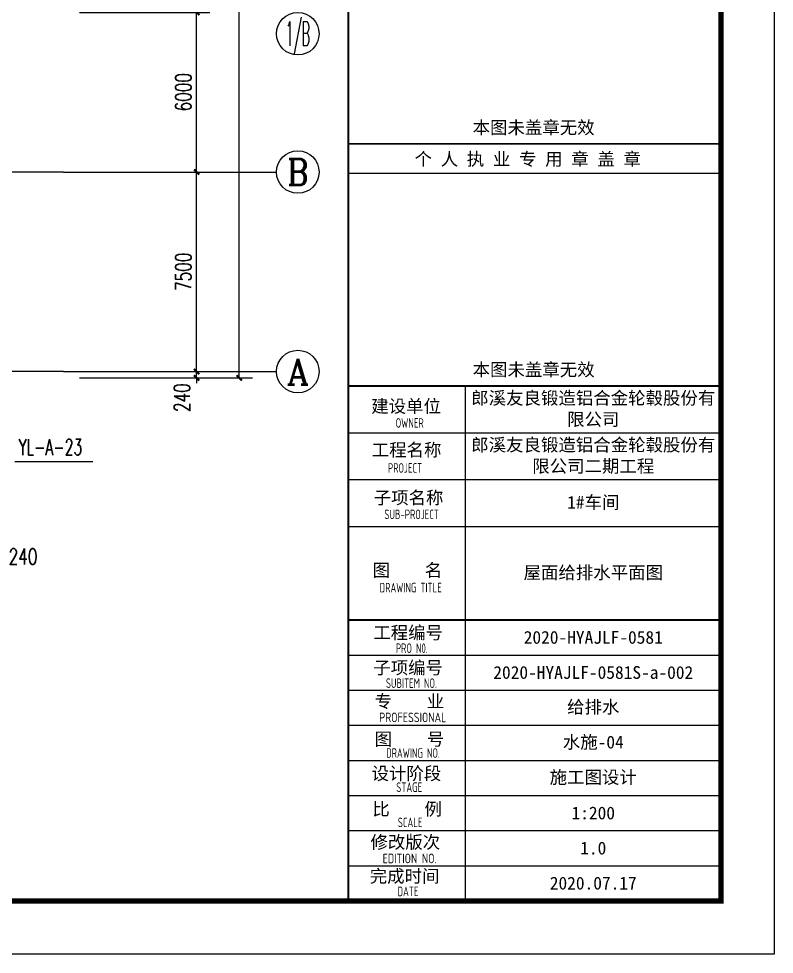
# Model space of a CAD drawing. Extents: x 12811826 to 27008858, y -1172757 to 50528.
# Drawn here: x 13510002 to 13538385, y -566643 to -531480 of the extents above; entities that cross this region are included whole.
import ezdxf
from ezdxf.enums import TextEntityAlignment as Align

# ---------------------------------------------------------------- set-up
doc = ezdxf.new("R2010")
doc.units = 0
doc.header["$LTSCALE"] = 1000
doc.header["$MEASUREMENT"] = 0
doc.linetypes.add('DOTE', pattern=[2.42, 2, -0.2, 0.02, -0.2])
for name, color, linetype in [('AXIS', 3, 'Continuous'), ('AXIS_TEXT', 7, 'Continuous'), ('DIM_雨水', 3, 'Continuous'), ('DOTE', 8, 'DOTE'), ('PUB_TITLE', 4, 'Continuous'), ('TK', 4, 'Continuous'), ('TWT_TEXT', 7, 'Continuous')]:
    doc.layers.add(name, color=color, linetype=linetype)
doc.styles.add('_TCH_AXIS', font='COMPLEX', dxfattribs={"bigfont": 'GBCBIG'})
doc.styles.add('_TCH_DIM_T3', font='SIMPLEX', dxfattribs={"width": 0.705882, "bigfont": 'GBCBIG'})
doc.styles.add('_TWT_SERIAL', font='COMPLEX', dxfattribs={"width": 0.8, "height": 3, "bigfont": 'HZTXT'})
doc.styles.add('COMPLEX', font='COMPLEX')
doc.styles.add('TSSD_REIN', font='tssdeng.shx', dxfattribs={"width": 0.7, "bigfont": 'tssdchn.shx'})
doc.styles.add('图签宋体', font='', dxfattribs={"height": 300})
doc.styles.get('图签宋体').set_extended_font_data('NSimSun')
doc.dimstyles.new('_TCH_ARCH&&200', dxfattribs={"dimtxt": 595, "dimasz": 200, "dimexe": 500, "dimexo": 600, "dimgap": 200, "dimtad": 1, "dimdec": 0, "dimzin": 0, "dimdsep": 46, "dimtxsty": '_TCH_DIM_T3', "dimblk": 'ARCHTICK', "dimcen": 0.09, "dimclrt": 7, "dimazin": 2, "dimtfac": 1, "dimtdec": 0, "dimtix": 1, "dimtmove": 2, "dimatfit": 3, "dimfxl": 0, "dimtolj": 1, "dimtzin": 0, "dimarcsym": 0})

# ---------------------------------------------------------------- blocks, each defined once
blk = doc.blocks.new('_AXISO')
blk.add_circle((0, 0), 0.5)
at = {"layer": 'AXIS_TEXT', "style": 'COMPLEX', "width": 1.041667}
blk.add_attdef('A', text='', height=0.56, dxfattribs=at).set_placement((-0.25, -0.28), (0.25, -0.28), align=Align.FIT)
blk = doc.blocks.new('GeYuanFrame_17072557', base_point=(20.09, 4.53))
at = {"layer": 'PUB_TITLE'}
blk.add_lwpolyline([(1013.09, 14.53), (1013.09, 111.33)], dxfattribs=at)
at = {"layer": 'TK'}
for p, q in [((991.09, 102.53), (1061.09, 102.53)), ((991.09, 93.73), (1061.09, 93.73)), ((991.09, 84.93), (1013.09, 84.93)), ((991.09, 84.93), (1061.09, 84.93)), ((991.09, 67.37), (1061.09, 67.37)), ((991.09, 67.33), (1061.09, 67.33)), ((991.09, 60.77), (1061.09, 60.77)), ((991.09, 54.17), (1061.09, 54.17)), ((991.09, 47.57), (1061.09, 47.57)), ((991.09, 40.97), (1061.09, 40.97)), ((991.09, 34.37), (1061.09, 34.37)), ((991.09, 27.77), (1061.09, 27.77)), ((991.09, 21.17), (1061.09, 21.17)), ((991.09, 14.53), (1061.09, 14.53))]:
    blk.add_line(p, q, dxfattribs=at)
blk.add_lwpolyline([(20.09, 4.53), (20.09, 598.53), (1071.09, 598.53), (1071.09, 4.53)], close=True, dxfattribs=at)
at = {"layer": 'TK', "const_width": 1}
blk.add_lwpolyline([(45.09, 588.53), (1061.09, 588.53), (1061.09, 14.53), (45.09, 14.53)], close=True, dxfattribs=at)
at = {"layer": 'TK'}
for points, const_width in [([(991.09, 588.53), (991.09, 14.53)], 0.4), ([(991.09, 156.83), (1061.09, 156.83)], 0.35), ([(991.09, 111.33), (1061.09, 111.33)], 0.35), ([(991.09, 67.37), (1061.09, 67.37)], 0.35)]:
    blk.add_lwpolyline(points, dxfattribs=dict(at, const_width=const_width))
blk.add_lwpolyline([(991.09, 151.33), (1061.09, 151.33)], dxfattribs=at)
at = {"layer": 'TK', "style": '图签宋体'}
for s, p in [('本图未盖章无效', (1014.43, 158.7)), ('个 人 执 业 专 用 章 盖 章', (1003.52, 152.77)), ('本图未盖章无效', (1014.43, 113.2)), ('建设单位', (995.39, 106.33)), ('工程名称', (995.47, 98.12)), ('子项名称', (995.85, 89.14)), ('图    名', (995.63, 75.5)), ('工程编号', (995.77, 63.77)), ('子项编号', (995.77, 57.19)), ('专    业', (996.01, 50.88)), ('图    号', (996.02, 43.77)), ('设计阶段', (995.45, 37.32)), ('比    例', (995.59, 30.63)), ('修改版次', (995.24, 24.41)), ('完成时间', (995.11, 18.02))]:
    blk.add_text(s, height=2.4, dxfattribs=at).set_placement(p)
at = {"layer": 'TK', "style": 'TSSD_REIN'}
for s, width, p in [('OWNER', 0.7, (999.98, 103.48)), ('PROJECT', 0.7, (998.52, 95.02)), ('SUB-PROJECT', 0.7, (997.86, 86.3)), ('DRAWING TITLE', 0.7, (996.97, 72.53)), ('PRO N0.', 0.7, (1000.01, 61.15)), ('SUBITEM NO.', 0.7, (998.15, 54.58)), ('PROFESSIONAL', 0.8, (996.88, 48.15)), ('DRAWING NO.', 0.7, (998.19, 41.45)), ('STAGE', 0.7, (1000.09, 35.03)), ('SCALE', 0.7, (1000.38, 28.42)), ('EDITION NO.', 0.8, (997.53, 21.64)), ('DATE', 0.7, (1000.33, 15.45))]:
    blk.add_text(s, height=1.8, dxfattribs=dict(at, width=width)).set_placement(p)
at = {"layer": 'TK', "char_height": 2.4, "width": 48, "attachment_point": 5, "style": '图签宋体'}
for s, insert in [('郎溪友良锻造铝合金轮毂股份有限公司', (1037.09, 106.93)), ('郎溪友良锻造铝合金轮毂股份有限公司二期工程', (1037.09, 98.13)), ('1#车间', (1037.09, 89.33)), ('屋面给排水平面图', (1037.09, 76.13)), ('2020-HYAJLF-0581', (1037.09, 64.07)), ('2020-HYAJLF-0581S-a-002', (1037.09, 57.47)), ('给排水', (1037.09, 50.87)), ('水施-04', (1037.09, 44.27)), ('施工图设计', (1037.09, 37.67)), ('1:200', (1037.09, 31.07)), ('1.0', (1037.09, 24.47)), ('2020.07.17', (1037.09, 17.88))]:
    blk.add_mtext(s, dxfattribs=dict(at, insert=insert))
blk = doc.blocks.new('_ArchTick')
at = {"color": 0, "linetype": 'ByBlock', "const_width": 0.4}
blk.add_lwpolyline([(-0.5, -0.5), (0.5, 0.5)], dxfattribs=at)
blk = doc.blocks.new('*D306')
at = {"layer": 'AXIS', "color": 0, "lineweight": -2}
for p, q in [((13509185, -547843), (13509185, -552743)), ((13509425, -547843), (13509425, -552743)), ((13509185, -552243), (13508985, -552243)), ((13509185, -552243), (13509425, -552243)), ((13509425, -552243), (13509625, -552243))]:
    blk.add_line(p, q, dxfattribs=at)
at = {"layer": 'Defpoints', "color": 0}
for p in [(13509185, -547243), (13509425, -547243), (13509425, -552243)]:
    blk.add_point(p, dxfattribs=at)
at = {"layer": 'AXIS', "color": 0, "lineweight": -2, "xscale": 200, "yscale": 200, "zscale": 200}
blk.add_blockref('_ArchTick', (13509185, -552243), dxfattribs=at)
at = {"layer": 'AXIS', "color": 0, "lineweight": -2, "xscale": 200, "yscale": 200, "zscale": 200, "rotation": 180}
blk.add_blockref('_ArchTick', (13509425, -552243), dxfattribs=at)
at = {"layer": 'AXIS', "color": 7, "insert": (13510165, -551693), "char_height": 595, "attachment_point": 5, "style": '_TCH_DIM_T3'}
blk.add_mtext('\\A1;240', dxfattribs=at)
blk = doc.blocks.new('*D347')
at = {"layer": 'AXIS', "color": 0, "lineweight": -2}
for p, q in [((13512285, -484503), (13518785, -484503)), ((13518285, -544983), (13518285, -484503)), ((13512285, -544983), (13518785, -544983))]:
    blk.add_line(p, q, dxfattribs=at)
at = {"layer": 'Defpoints', "color": 0}
for p in [(13511685, -484503), (13518285, -484503), (13511685, -544983)]:
    blk.add_point(p, dxfattribs=at)
at = {"layer": 'AXIS', "color": 0, "lineweight": -2, "xscale": 200, "yscale": 200, "zscale": 200}
for p, rotation in [((13518285, -484503), 90), ((13518285, -544983), 270)]:
    blk.add_blockref('_ArchTick', p, dxfattribs=dict(at, rotation=rotation))
at = {"layer": 'AXIS', "color": 7, "insert": (13517787, -514743), "char_height": 595, "attachment_point": 5, "rotation": 90, "style": '_TCH_DIM_T3'}
blk.add_mtext('\\A1;60480', dxfattribs=at)
blk = doc.blocks.new('*D348')
at = {"layer": 'AXIS', "color": 0, "lineweight": -2}
for p, q in [((13516685, -544743), (13516685, -544543)), ((13512285, -544743), (13517185, -544743)), ((13512285, -544983), (13517185, -544983)), ((13516685, -544983), (13516685, -544743)), ((13516685, -544983), (13516685, -545183))]:
    blk.add_line(p, q, dxfattribs=at)
at = {"layer": 'Defpoints', "color": 0}
for p in [(13511685, -544743), (13511685, -544983), (13516685, -544743)]:
    blk.add_point(p, dxfattribs=at)
at = {"layer": 'AXIS', "color": 0, "lineweight": -2, "xscale": 200, "yscale": 200, "zscale": 200}
for p, rotation in [((13516685, -544743), 270), ((13516685, -544983), 90)]:
    blk.add_blockref('_ArchTick', p, dxfattribs=dict(at, rotation=rotation))
at = {"layer": 'AXIS', "color": 7, "insert": (13516135, -545723), "char_height": 595, "attachment_point": 5, "rotation": 90, "style": '_TCH_DIM_T3'}
blk.add_mtext('\\A1;240', dxfattribs=at)
blk = doc.blocks.new('*D349')
at = {"layer": 'AXIS', "color": 0, "lineweight": -2}
for p, q in [((13512285, -537243), (13517185, -537243)), ((13516685, -544743), (13516685, -537243)), ((13512285, -544743), (13517185, -544743))]:
    blk.add_line(p, q, dxfattribs=at)
at = {"layer": 'Defpoints', "color": 0}
for p in [(13511685, -537243), (13516685, -537243), (13511685, -544743)]:
    blk.add_point(p, dxfattribs=at)
at = {"layer": 'AXIS', "color": 0, "lineweight": -2, "xscale": 200, "yscale": 200, "zscale": 200}
for p, rotation in [((13516685, -537243), 90), ((13516685, -544743), 270)]:
    blk.add_blockref('_ArchTick', p, dxfattribs=dict(at, rotation=rotation))
at = {"layer": 'AXIS', "color": 7, "insert": (13516187, -540993), "char_height": 595, "attachment_point": 5, "rotation": 90, "style": '_TCH_DIM_T3'}
blk.add_mtext('\\A1;7500', dxfattribs=at)
blk = doc.blocks.new('*D350')
at = {"layer": 'AXIS', "color": 0, "lineweight": -2}
for p, q in [((13512285, -531243), (13517185, -531243)), ((13516685, -537243), (13516685, -531243)), ((13512285, -537243), (13517185, -537243))]:
    blk.add_line(p, q, dxfattribs=at)
at = {"layer": 'Defpoints', "color": 0}
for p in [(13511685, -531243), (13516685, -531243), (13511685, -537243)]:
    blk.add_point(p, dxfattribs=at)
at = {"layer": 'AXIS', "color": 0, "lineweight": -2, "xscale": 200, "yscale": 200, "zscale": 200}
for p, rotation in [((13516685, -531243), 90), ((13516685, -537243), 270)]:
    blk.add_blockref('_ArchTick', p, dxfattribs=dict(at, rotation=rotation))
at = {"layer": 'AXIS', "color": 7, "insert": (13516187, -534243), "char_height": 595, "attachment_point": 5, "rotation": 90, "style": '_TCH_DIM_T3'}
blk.add_mtext('\\A1;6000', dxfattribs=at)

msp = doc.modelspace()

# ---------------------------------------------------------------- linework, layer by layer
at = {"layer": 'AXIS'}
for p, q in [((13511684.8, -537243.1), (13519684.8, -537243.1)), ((13511684.8, -544743.1), (13519684.8, -544743.1))]:
    msp.add_line(p, q, dxfattribs=at)
at = {"layer": 'DIM_雨水'}
msp.add_line((13509850.4, -548121.2, 3000), (13512791.8, -548121.2, 3000), dxfattribs=at)
at = {"layer": 'DOTE'}
for p, q in [((13511684.8, -537243.1), (13343884.8, -537243.1)), ((13511684.8, -544743.1), (13343884.8, -544743.1))]:
    msp.add_line(p, q, dxfattribs=at)

# ---------------------------------------------------------------- block references
at = {"color": 8, "xscale": 200, "yscale": 200, "zscale": 200}
msp.add_blockref('GeYuanFrame_17072557', (13328184.8, -566643.1), dxfattribs=at)
at = {"layer": 'AXIS'}
ref = msp.add_blockref('_AXISO', (13520484.8, -532043.1), dxfattribs=dict(at, xscale=1600, yscale=1600, zscale=1600))
ref.add_attrib('A', '1/B', dxfattribs={"layer": 'AXIS_TEXT', "ltscale": 0.5, "height": 905.1, "style": '_TCH_AXIS', "width": 0.388889}).set_placement((13520032.3, -532495.6), (13520937.4, -532495.6), align=Align.FIT)
ref = msp.add_blockref('_AXISO', (13520484.8, -537243.1), dxfattribs=dict(at, xscale=1600, yscale=1600, zscale=1600))
ref.add_attrib('A', 'B', dxfattribs={"layer": 'AXIS_TEXT', "ltscale": 0.5, "height": 994.9, "style": '_TCH_AXIS'}).set_placement((13520082.2, -537740.5), (13520887.5, -537740.5), align=Align.FIT)
ref = msp.add_blockref('_AXISO', (13520484.8, -544743.1), dxfattribs=dict(at, xscale=1600, yscale=1600, zscale=1600))
ref.add_attrib('A', 'A', dxfattribs={"layer": 'AXIS_TEXT', "ltscale": 0.5, "height": 971.8, "style": '_TCH_AXIS'}).set_placement((13520068.3, -545229), (13520901.4, -545229), align=Align.FIT)

# ---------------------------------------------------------------- texts
at = {"layer": 'TWT_TEXT', "style": '_TWT_SERIAL', "width": 0.64}
msp.add_text('YL-A-23', height=600, dxfattribs=at).set_placement((13510002.1, -547881.2, 3000))

# ---------------------------------------------------------------- dimensions: what is measured, and where the dimension line sits
at = {"layer": 'AXIS'}
for p1, p2, distance, text, picture, middle in [((13511684.8, -544983.1), (13511684.8, -484503.1), -6600, '60480', '*D347', (13517787.3, -514743.1)), ((13511684.8, -537243.1), (13511684.8, -531243.1), -5000, '6000', '*D350', (13516187.3, -534243.1)), ((13511684.8, -544743.1), (13511684.8, -537243.1), -5000, '7500', '*D349', (13516187.3, -540993.1))]:
    dim = msp.add_aligned_dim(p1=p1, p2=p2, distance=distance, text=text, dimstyle='_TCH_ARCH&&200', dxfattribs=at)
    dim.commit()
    dim.dimension.update_dxf_attribs({"geometry": picture, "text_midpoint": middle})
for base, p1, p2, angle, picture, middle in [((13516684.8, -544743.1), (13511684.8, -544983.1), (13511684.8, -544743.1), 90, '*D348', (13516134.8, -545723.1)), ((13509424.8, -552243.1), (13509184.8, -547243.1), (13509424.8, -547243.1), 0, '*D306', (13510164.8, -551693.1))]:
    dim = msp.add_linear_dim(base=base, p1=p1, p2=p2, angle=angle, text='240', dimstyle='_TCH_ARCH&&200', dxfattribs=at)
    dim.commit()
    dim.dimension.update_dxf_attribs({"geometry": picture, "text_midpoint": middle, "dimtype": 161})

doc.saveas('drawing.dxf')
